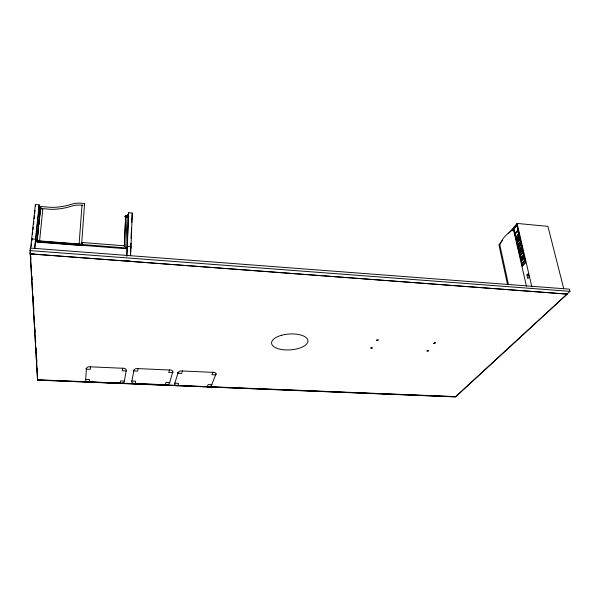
<?xml version="1.0" encoding="UTF-8"?>
<svg xmlns="http://www.w3.org/2000/svg" width="600" height="600" viewBox="0 0 600 600"><rect width="100%" height="100%" fill="white"/><g stroke="black" fill="none" stroke-linecap="round" stroke-linejoin="round"><path stroke-width="0.9" d="M79.088 244.282L81.998 205.222L82.972 205.312A21.607 17.393 5.8 0 0 71.43 206.16A52.41 40.282 5.4 0 1 51.008 209.333L42.87 208.657L39.578 241.192M519.893 238.118L519.495 236.7L516.368 240.173M521.745 246.112L521.415 244.673L521.865 246.12M524.632 258.127L524.97 259.845L524.543 258.112L521.317 261.435M130.485 254.055L130.913 243.09M131.1 238.425L131.498 228.157M131.715 222.555L132.27 213.083L128.692 212.767L128.438 214.778M130.613 255.728L132.27 213.083M128.4 215.745L128.542 214.485L125.483 216.03A1.35 0.758 4.1 0 0 125.618 217.237M126.892 256.343L128.692 212.767M37.013 240.697L37.072 242.077L81.532 245.55L81.593 244.192L37.013 240.697L40.582 206.475L51.195 207.368A52.335 40.178 5.5 0 0 71.588 204.218A21.578 17.348 5.8 0 1 83.115 203.377L84.57 203.513L84.502 204.93M81.698 243.225L81.727 242.438M125.692 248.708L125.79 247.942L82.328 244.538L82.29 245.317L125.692 248.708L127.125 216.308L125.7 216.18L125.602 216.983L124.32 246.577L125.7 216.18M126.96 217.35A1.35 0.758 4.1 0 0 127.252 217.26L128.782 216.39M126.75 255.562L128.407 215.55M82.44 243.285L82.477 242.498L124.417 245.805M85.68 379.47L86.37 369.173M81.532 245.55L84.57 203.513M82.29 245.317L82.477 242.498M89.34 382.14L89.535 379.627L85.418 379.462L85.972 381.12L88.38 382.103M567.232 294.09L30.195 253.875L567.232 294.09L455.535 396.915L37.568 380.138L30 250.583L30.27 248.062L569.43 289.147L570 291.353L455.513 396.787L37.582 379.995M42.36 208.942A1.417 0.772 7.9 0 0 42.127 208.755L39.09 206.632L39.112 207.945M42.053 208.89L40.388 208.748L37.027 240.99L81.578 244.478M37.072 242.077L38.693 226.14M38.902 224.535L40.537 208.837M516.457 240.263L516.773 241.808M520.2 256.05L520.567 257.865L520.162 256.11M34.545 248.407L39.142 204.87L35.37 204.532L30.555 249.022M34.838 248.565L39.135 207.743M37.568 380.138L30.263 251.775M31.162 246.442L31.463 243.697M32.062 238.17L31.755 240.952L31.65 238.942L35.513 239.25L35.61 241.26M32.46 234.465L32.662 232.605M32.963 229.822L33.263 227.04M33.562 224.257L33.862 221.475M34.162 218.692L34.463 215.91M34.763 213.12L35.062 210.337M127.028 217.103L127.125 216.308M127.05 248.407L127.297 246.472L130.965 246.765L130.695 248.692M120.225 383.377L120.623 380.895L124.65 381.06L123.735 382.642L121.163 383.423M124.403 381.053L126.12 370.913M520.612 240.915L520.08 239.288L520.575 241.028L517.403 244.485L517.118 242.752L520.335 239.445M131.887 381.045L133.8 370.92M135.15 383.67L135.645 381.202L131.632 381.038L131.977 382.665L134.22 383.632M519.533 253.462L519.877 255.165L519.412 253.455L522.683 249.983L522.93 251.767M520.838 258.72L523.98 255.397L520.658 258.795L521.085 260.543L524.183 257.183L523.942 255.502M165.285 384.885L165.968 382.44L169.905 382.605L168.81 384.158L166.2 384.923M169.657 382.59L172.553 372.615M174.877 383.19L177.9 373.252M177.78 385.763L178.545 383.332L174.637 383.175L174.788 384.78L176.873 385.725M520.605 241.995L517.605 245.385L517.905 247.132L521.175 243.728L520.822 242.062M520.928 242.04L517.725 245.4L518.01 247.14L521.055 243.72L520.83 242.093M517.357 236.288L517.717 235.987M522.96 251.692L522.592 250.035M518.227 234.667L517.065 236.265L517.155 237.157L516.945 236.257L518.227 234.667L518.535 235.98L517.095 237.63L517.065 236.265M207.173 386.94L208.118 384.548L211.95 384.697L210.705 386.228L208.065 386.978M211.71 384.69L215.655 374.903M522.315 249.038L522.075 247.44L522.435 249.053L519.21 252.48L522.285 249.105M520.778 258.803L520.905 260.4M521.438 261.45L521.655 263.16L521.34 261.413M516.382 240.135L519.442 236.647L520.013 238.132M519.99 239.34L516.998 242.737L517.222 244.35M522.158 247.358L518.947 250.718L519.398 252.442M519.428 253.417L522.472 250.028M523.065 251.745L519.72 255.127M524.955 259.882L521.565 263.205M525.57 262.65L525.075 260.82L525.45 262.642L522.352 265.965L525.412 262.695M518.595 249.765L518.332 248.055L521.295 244.612L518.22 248.04L518.482 249.75L521.76 246.458M520.928 260.468L524.303 257.19L523.725 255.428M516.533 240.083C515.197 246.593 524.58 232.14 516.653 241.8M521.85 247.343L518.812 250.74L519.09 252.428M522.885 251.82L519.87 255.135M523.635 254.535L523.162 252.675L523.635 254.535L520.545 257.865M525.263 260.858L521.925 264.18L522.495 265.957M525.195 260.835L522.037 264.195L522.345 265.98M502.56 240.51L498.93 244.778L507.57 284.685M508.612 233.392L517.088 223.425L547.92 226.373L563.685 288.472M513.683 228.915L517.013 225.165L519.45 235.642L516.195 239.362L513.683 228.915L517.013 225.165M512.257 230.737L513.435 229.358L526.455 286.185M515.265 233.025L516.472 231.998L515.362 233.46L515.558 233.055M515.655 233.49L515.423 232.98L516.36 232.26L515.362 233.46M516.472 231.998L515.768 233.22L515.423 232.98M517.275 237.173L518.265 236.032L517.935 235.118L518.535 235.98M516.075 239.347L519.45 235.642M520.095 256.013L523.237 252.712M526.942 274.942L528.263 273.57L529.125 277.29L527.805 278.647L526.942 274.942L528.562 275.07M125.483 216.03L128.535 214.68M127.252 217.26L128.775 216.585M434.19 342.382L435.42 342.54M135.18 383.52L165.33 384.735M37.568 379.785L455.7 396.607M89.347 381.983L120.248 383.228M138.157 368.618L169.455 370.005M90.525 366.832L122.64 368.257M182.422 370.995L212.917 372.345M30 250.583L570 291.353M30.06 253.612L33.968 253.897M126.705 260.827L130.41 261.105M37.057 241.792L81.547 245.265M516.57 232.433L516.067 232.23M38.64 208.725L40.178 209.692A1.417 0.772 7.9 0 0 40.47 209.835M39.075 206.835L42.127 208.755M517.088 223.425L531.862 286.935M516.893 225.15L519.33 235.635M517.327 230.722L517.53 231.593M516.885 231.24L517.088 232.11M516.173 231.968L516.278 232.403M513.803 228.93L516.195 239.362M508.38 284.317L499.89 245.235A44.468 21.21 -14 0 1 513.435 229.358M30.705 255.525L30.922 259.26M31.297 265.793L31.515 269.52M31.89 276.053L32.108 279.78M32.483 286.312L32.7 290.048M33.075 296.572L33.293 300.308M33.668 306.84L33.885 310.567M34.26 317.1L34.477 320.827M34.852 327.36L35.123 332.025M35.445 337.62L35.715 342.285M36.037 347.888L36.307 352.553M36.63 358.147L36.9 362.812M37.223 368.407L37.492 373.072M35.37 204.532L35.468 206.632M39.142 204.87L39.218 206.955M40.388 208.748L40.418 209.572M40.492 209.64A1.417 0.772 7.9 0 1 40.193 209.49M127.26 217.065A1.35 0.758 4.1 0 1 126.968 217.163M125.625 217.042A1.35 0.758 4.1 0 1 125.49 215.835M433.74 343.35C435.548 344.618 435.862 341.805 433.74 343.35M216.173 373.882L215.903 374.918L211.972 374.745L212.978 372.188L214.987 372.51L216.173 373.882M126.488 370.207L126.375 370.928L122.243 370.748L122.663 368.093L125.288 368.64L126.488 370.207M86.153 368.535L86.108 369.165L90.33 369.353L90.54 366.66L87.765 366.975L86.153 368.535M426.923 350.985L428.678 350.805L426.923 350.962M172.995 371.925L172.8 372.63L168.765 372.45L169.5 369.847L172.005 370.38L172.995 371.925M133.665 370.29L133.545 370.913L137.663 371.093L138.188 368.445L135.428 368.76L133.665 370.29M177.833 372.638L177.653 373.245L181.657 373.418L182.475 370.83L179.738 371.13L177.833 372.638M517.41 230.625L516.668 231.487L516.87 232.358L517.612 231.502L517.41 230.625M518.415 234.45L516.42 236.745L516.72 238.058L518.722 235.77L518.415 234.45M281.737 335.228L281.22 335.377A18.225 7.95 -3.8 0 0 273.495 346.395A18.225 7.95 -3.8 0 0 297.525 348.728L298.028 348.593A18.225 7.95 -3.8 0 0 306.03 337.5A18.225 7.95 -3.8 0 0 281.737 335.228M371.138 348.248A0.892 0.375 -6.4 0 0 372.48 347.798A0.892 0.375 -6.4 0 0 371.145 347.595A0.892 0.375 -6.4 0 0 371.138 348.248M377.017 340.447A0.915 0.39 -6.7 0 0 378.382 339.99A0.915 0.39 -6.7 0 0 377.032 339.772A0.915 0.39 -6.7 0 0 377.017 340.447"/></g></svg>
